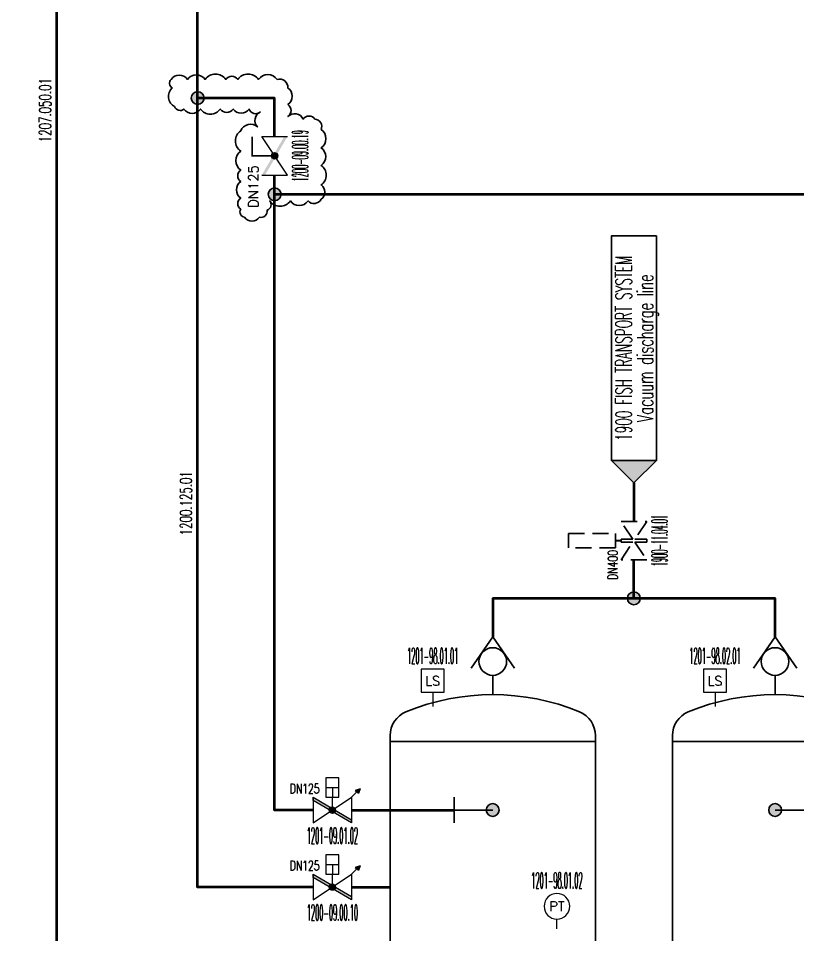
# Model space of a CAD drawing. Extents: x 32 to 589, y 3 to 513.
# Drawn here: x 31.8 to 153.3, y 175.6 to 318.5 of the extents above; entities that cross this region are included whole.
import ezdxf
from ezdxf.enums import TextEntityAlignment as Align

# ---------------------------------------------------------------- set-up
doc = ezdxf.new("R2010")
doc.units = 0
doc.header["$LTSCALE"] = 10
doc.linetypes.add('DASHED', pattern=[0.75, 0.5, -0.25])
doc.linetypes.add('HIDDEN', pattern=[0.375, 0.25, -0.125])
for name, color, linetype in [('000-TX1', 1, 'Continuous'), ('000-TX2', 2, 'Continuous'), ('0CO0', 7, 'Continuous'), ('0CO1', 1, 'Continuous'), ('0TX1', 1, 'Continuous'), ('0TX2', 2, 'Continuous'), ('COMPONENT', 2, 'Continuous'), ('Reference_1', 7, 'Continuous'), ('Reference_2', 1, 'Continuous')]:
    doc.layers.add(name, color=color, linetype=linetype)
for name, color, linetype, lineweight, true_color in [('1200 Vacuum Piping', 152, 'Continuous', 40, 0x3354cc), ('1900 Fish Transport Piping', 153, 'Continuous', 40, 0x5499d9), ('REV-G', 14, 'Continuous', 25, 0xa50000)]:
    doc.layers.add(name, color=color, linetype=linetype, lineweight=lineweight, true_color=true_color)
doc.layers.add('ARMATURE', color=1, linetype='Continuous', lineweight=15)
doc.layers.add('PIPENUM', color=1, linetype='Continuous', lineweight=25)
doc.layers.add('Viewport', color=7, linetype='Continuous', plot=False)
doc.styles.add('MMC-TX2', font='romans.shx')
doc.styles.add('ROMANS', font='romans.shx')

# ---------------------------------------------------------------- blocks, each defined once
blk = doc.blocks.new('TILBAKESLAGSVENTIL2')
for q in [(3.88, 2.69), (3.88, -2.69)]:
    blk.add_line((0, 0), q)
blk.add_circle((3.06, 0), 1.72)
blk = doc.blocks.new('JOINT')
h = blk.add_hatch(color=256)
h.dxf.hatch_style = 1
h.paths.add_polyline_path([(1, 0, 1), (-1, 0, 1)])
at = {"layer": 'Viewport'}
blk.add_circle((0, 0), 1, dxfattribs=at)
blk = doc.blocks.new('Vacuum tank')
for p, q in [((7.5, 0), (11.25, 0)), ((75, 0), (71.25, 0))]:
    blk.add_line(p, q)
blk.add_lwpolyline([(63.27, 20.01, -0.303425), (67.89, 16.92, -0.198763), (67.89, -16.9, -0.303425), (63.27, -19.99), (19.23, -20, -0.303425), (14.61, -16.91, -0.198763), (14.61, 16.91, -0.303425), (19.23, 20)], format="xyb", close=True)
for points in [[(31.25, 7.5), (36.25, 7.5)], [(33.75, 0), (33.75, 7.5)]]:
    blk.add_lwpolyline(points)
at = {"layer": '0CO0'}
for p, q in [((20.36, -20), (20.36, 20)), ((62.14, -19.99), (62.14, 20.01))]:
    blk.add_line(p, q, dxfattribs=at)
at = {"xscale": -1.249999999999999, "yscale": 1.249999999999999, "zscale": 1.25, "rotation": 90}
blk.add_blockref('JOINT', (33.75, 0.01), dxfattribs=at)
at = {"layer": '0CO1', "xscale": -1.568730547249076, "yscale": 1.568730547249076, "zscale": 1.568730547249078, "rotation": 180}
blk.add_blockref('TILBAKESLAGSVENTIL2', (0, 0), dxfattribs=at)
blk = doc.blocks.new('Reference_diagram1')
at = {"layer": 'Reference_2'}
blk.add_hatch(color=256, dxfattribs=at).paths.add_polyline_path([(-3.5, -3.5), (0, 0), (-3.5, 3.5)])
blk.add_lwpolyline([(-38.5, -3.5), (-3.5, -3.5), (-3.5, 3.5), (-38.5, 3.5)], close=True, dxfattribs=at)
blk.add_lwpolyline([(-3.5, 3.5), (-3.5, -3.5), (0, 0), (-3.5, 3.5)], dxfattribs=at)
at = {"layer": 'Reference_1', "style": 'ROMANS'}
for tag, width, p in [('WBS-NAME', 0.55, (-21, 2.85)), ('DESCRIPTION', 0.6, (-21, -0.5))]:
    blk.add_attdef(tag, text='', height=2.5, dxfattribs=dict(at, width=width)).set_placement(p, align=Align.TOP_CENTER)
blk = doc.blocks.new('INTERFACE VALVE 02')
at = {"linetype": 'HIDDEN'}
blk.add_lwpolyline([(0.25, -0.15), (0.25, -1.99), (-0.25, -1.99), (-0.25, -0.15), (-3, -1.99), (-3, 2.01), (-0.25, 0.18), (-0.25, 2.01), (-0.05, 2.01), (-0.05, 2.86), (-1.14, 2.86), (-1.14, 10.21), (1.14, 10.21), (1.14, 2.86), (0.05, 2.86), (0.05, 2.01), (0.25, 2.01), (0.25, 0.18), (3, 2.01), (3, -1.99), (0.25, -0.15)], dxfattribs=at)
at = {"style": 'MMC-TX2', "width": 0.7}
blk.add_attdef('SIZE', text='', height=1.5, dxfattribs=at).set_placement((-1.46, 3.31), align=Align.MIDDLE_RIGHT)
at = {"style": 'MMC-TX2', "width": 0.457143}
blk.add_attdef('ITEMNR.', text='', height=2.5, rotation=360, dxfattribs=at).set_placement((-3.99, -5.23), (4.01, -5.23), align=Align.FIT)
at = {"style": 'MMC-TX2', "flags": 1}
blk.add_attdef('DESCRIPTION.', (-4, -7.96), '', height=1.5, dxfattribs=at)
blk = doc.blocks.new('S003_MMC')
blk.add_line((0, 2.25), (0, 0))
blk.add_lwpolyline([(-1.8, 2.25), (1.8, 2.25), (1.8, 5.85), (-1.8, 5.85)], close=True)
at = {"layer": '000-TX1', "color": 2, "insert": (0, 4), "char_height": 1.44, "attachment_point": 5, "style": 'MMC-TX2'}
blk.add_mtext_dynamic_manual_height_columns('\\pxqc;LS', width=3.4144, gutter_width=12.5, heights=[3.55], dxfattribs=at)
at = {"layer": '000-TX1', "style": 'MMC-TX2', "width": 0.457143}
blk.add_attdef('ITEMNR.', text='', height=2.5, rotation=360, dxfattribs=at).set_placement((-3.69, 6.64), (4.31, 6.64), align=Align.FIT)
at = {"layer": '000-TX1', "style": 'MMC-TX2'}
blk.add_attdef('SIZE', text='', height=1.5, dxfattribs=at).set_placement((-2.56, 1.53), align=Align.MIDDLE_RIGHT)
at = {"layer": '000-TX1', "style": 'MMC-TX2', "flags": 1}
for tag, p in [('PRODUCT_NR', (-2.77, -7.16)), ('DESCRIPTION.', (-2.77, -10.12)), ('TYPE', (-2.77, -13.13)), ('RATING', (-2.77, -16.13)), ('DRILL', (-2.77, -19.13)), ('HOUSING', (-2.77, -22.13)), ('TRIM', (-2.77, -25.13)), ('STEM', (-2.77, -28.13)), ('SEAT', (-2.77, -31.13)), ('CTRL', (-2.77, -34.13)), ('CERT', (-2.77, -37.13)), ('REMARKS', (-2.77, -40.13)), ('REV', (-2.77, -43.13)), ('TAG', (-2.77, -46.13)), ('FONT/SIGN', (-2.77, -49.13))]:
    blk.add_attdef(tag, p, '', height=1.5, dxfattribs=at)
blk = doc.blocks.new('I201_MMC')
blk.add_line((0, 1.68), (0, 3.18))
blk.add_circle((0, 5.18), 2)
at = {"layer": '000-TX1', "style": 'MMC-TX2', "flags": 1}
for tag, p in [('DO', (-2.77, -51.79)), ('DI', (-2.77, -54.79)), ('AO', (-2.56, -57.23)), ('AI', (-2.56, -60.23)), ('BUS', (-2.77, -62.9))]:
    blk.add_attdef(tag, p, '', height=1.5, dxfattribs=at)
at = {"layer": '0TX1', "style": 'MMC-TX2', "width": 0.457143}
blk.add_attdef('ITEMNR.', text='', height=2.5, rotation=360, dxfattribs=at).set_placement((-3.69, 8.24), (4.31, 8.24), align=Align.FIT)
at = {"layer": '0TX1', "style": 'MMC-TX2'}
blk.add_attdef('SIZE', text='', height=1.5, dxfattribs=at).set_placement((-1.84, 3.3), align=Align.MIDDLE_RIGHT)
at = {"layer": '0TX1', "style": 'MMC-TX2', "flags": 1}
for tag, p in [('PRODUCT_NR', (-2.77, -7.16)), ('DESCRIPTION.', (-2.77, -10.12)), ('TYPE', (-2.77, -13.13)), ('RATING', (-2.77, -16.13)), ('DRILL', (-2.77, -19.13)), ('HOUSING', (-2.77, -22.13)), ('TRIM', (-2.77, -25.13)), ('STEM', (-2.77, -28.13)), ('SEAT', (-2.77, -31.13)), ('CTRL', (-2.77, -34.13)), ('CERT', (-2.77, -37.13)), ('REMARKS', (-2.77, -40.13)), ('REV', (-2.77, -43.13)), ('TAG', (-2.77, -46.13)), ('FONT/SIGN', (-2.77, -49.13))]:
    blk.add_attdef(tag, p, '', height=1.5, dxfattribs=at)
at = {"layer": '0TX2', "style": 'MMC-TX2', "flags": 8}
blk.add_attdef('T', text='', height=1.5, dxfattribs=at).set_placement((0, 5.18), align=Align.MIDDLE_CENTER)
blk = doc.blocks.new('Pipe_tag')
at = {"layer": '0CO1', "ltscale": 2}
blk.add_point((6, 0), dxfattribs=at)
at = {"color": 0, "style": 'ROMANS', "width": 0.532808}
blk.add_attdef('PIPE-NO', text='', height=2.2, dxfattribs=at).set_placement((-0.18, 1.08), (11.82, 1.08), align=Align.FIT)
at = {"layer": '000-TX2', "color": 2, "style": 'ROMANS', "flags": 1}
for tag, p in [('REMARKS', (6, 12.18)), ('TO', (5.97, 10.4)), ('FROM', (6.01, 8.78)), ('MATERIAL', (6.34, 6.9)), ('DIAMETER', (6.07, 4.56))]:
    blk.add_attdef(tag, text='', height=1.2, dxfattribs=at).set_placement(p, align=Align.MIDDLE_CENTER)
at = {"layer": '000-TX2', "style": 'ROMANS'}
blk.add_attdef('PIPE_TYPE', text='', height=1.2, dxfattribs=at).set_placement((5.89, -1.18), align=Align.MIDDLE)
blk = doc.blocks.new('BU310PN_F_MMC')
h = blk.add_hatch(color=256)
h.dxf.hatch_style = 1
h.paths.add_polyline_path([(7.31, 3.31), (6.57, 3.06), (6.82, 2.82), (7.06, 2.57)])
blk.add_hatch(color=256).paths.add_polyline_path([(0, 2), (6, -1.5), (6, -2), (0, 1.5)])
h = blk.add_hatch(color=256)
edge = h.paths.add_edge_path()
edge.add_arc((3, -0.01), 0.5, 0, 360)
for p, q in [((2, 3.5), (4, 3.5)), ((3, 3.5), (3, 2)), ((7.31, 3.31), (6.57, 3.06)), ((6.57, 3.06), (6.82, 2.82)), ((7.31, 3.31), (7.06, 2.57)), ((6, 2), (6.82, 2.82)), ((6.82, 2.82), (7.06, 2.57))]:
    blk.add_line(p, q)
for points in [[(2, 2), (4, 2), (4, 5), (2, 5)], [(0, 2), (6, -1.5), (6, -2), (0, 1.5)]]:
    blk.add_lwpolyline(points, close=True)
blk.add_lwpolyline([(0, 2), (0, -2), (6, 2), (6, -2)])
at = {"const_width": 0.2}
blk.add_lwpolyline([(3, 0), (3, 2)], dxfattribs=at)
blk.add_circle((3, -0.01), 0.5)
at = {"layer": '000-TX1', "style": 'MMC-TX2', "width": 0.75}
blk.add_attdef('SIZE', text='', height=1.5, dxfattribs=at).set_placement((1, 3.34), align=Align.MIDDLE_RIGHT)
at = {"layer": '000-TX1', "style": 'MMC-TX2', "width": 0.457143}
blk.add_attdef('ITEMNR.', text='', height=2.5, rotation=360, dxfattribs=at).set_placement((-0.99, -5.24), (7.01, -5.24), align=Align.FIT)
at = {"layer": '000-TX1', "style": 'MMC-TX2', "flags": 1}
for tag, p in [('PRODUCT_NR', (-1, -10.2)), ('DESCRIPTION.', (-1, -13.16)), ('TYPE', (-1, -16.17)), ('RATING', (-1, -19.17)), ('DRILL', (-1, -22.17)), ('HOUSING', (-1, -25.17)), ('TRIM', (-1, -28.17)), ('STEM', (-1, -31.17)), ('SEAT', (-1, -34.17)), ('CTRL', (-1, -37.17)), ('CERT', (-1, -40.17)), ('REMARKS', (-1, -43.17)), ('REV', (-1, -46.17)), ('TAG', (-1, -49.17)), ('FONT/SIGN', (-1, -52.17)), ('DO', (-1, -55.84)), ('DI', (-1, -58.84)), ('AO', (-0.79, -61.28)), ('AI', (-0.79, -64.28)), ('BUS', (-1, -66.95))]:
    blk.add_attdef(tag, p, '', height=1.5, dxfattribs=at)
blk = doc.blocks.new('BU301_MMC')
h = blk.add_hatch(color=256)
edge = h.paths.add_edge_path()
edge.add_arc((3, 0), 0.5, 0, 360)
at = {"const_width": 0.25}
blk.add_lwpolyline([(3, 0), (3, 3.5), (6, 3.5)], dxfattribs=at)
blk.add_lwpolyline([(0, 2), (0, -2), (6, 2), (6, -2)])
blk.add_circle((3, 0), 0.5)
blk.add_solid([(0, 2), (6, -1.5), (0, 1.5), (6, -2)])
at = {"layer": '000-TX1', "style": 'MMC-TX2', "width": 0.9}
blk.add_attdef('SIZE', text='', height=1.5, dxfattribs=at).set_placement((1.54, 3.3), align=Align.MIDDLE_RIGHT)
at = {"layer": '000-TX1', "style": 'MMC-TX2', "width": 0.457143}
blk.add_attdef('ITEMNR.', text='', height=2.5, rotation=360, dxfattribs=at).set_placement((-0.99, -5.24), (7.01, -5.24), align=Align.FIT)
at = {"layer": '000-TX1', "style": 'MMC-TX2', "flags": 1}
for tag, p in [('PRODUCT_NR', (-1, -10.2)), ('DESCRIPTION.', (-1, -13.16)), ('TYPE', (-1, -16.17)), ('RATING', (-1, -19.17)), ('DRILL', (-1, -22.17)), ('HOUSING', (-1, -25.17)), ('TRIM', (-1, -28.17)), ('STEM', (-1, -31.17)), ('SEAT', (-1, -34.17)), ('CTRL', (-1, -37.17)), ('CERT', (-1, -40.17)), ('REV', (-1, -46.17)), ('TAG', (-1, -49.17)), ('FONT/SIGN', (-1, -52.17)), ('DO', (-1, -55.82)), ('DI', (-1, -58.82)), ('AO', (-0.79, -61.26)), ('AI', (-0.79, -64.26)), ('BUS', (-1, -66.94))]:
    blk.add_attdef(tag, p, '', height=1.5, dxfattribs=at)
blk.add_attdef('REMARKS', text='', height=1, dxfattribs=at).set_placement((-1, -43.17), (9.07, -43.17), align=Align.ALIGNED)

msp = doc.modelspace()

# ---------------------------------------------------------------- linework, layer by layer
at = {"layer": '1200 Vacuum Piping'}
msp.add_lwpolyline([(81.76, 122.61), (37.8, 122.61), (37.8, 510.06, 0.414214), (34.8, 513.06), (34.8, 513.06, 0.414214), (31.8, 510.06), (31.8, 510.06)], format="xyb", dxfattribs=at)
for points in [[(77.75, 183.06), (59.75, 183.06), (59.75, 459.06)], [(71.75, 300.06), (71.75, 306.06), (59.75, 306.06)], [(71.75, 291.06), (71.75, 294.06)], [(77.75, 195.06), (71.75, 195.06), (71.75, 291.06), (474.75, 291.06)], [(83.75, 195.06), (99.75, 195.06)], [(83.75, 183.06), (89.75, 183.06)]]:
    msp.add_lwpolyline(points, dxfattribs=at)
at = {"layer": '1900 Fish Transport Piping'}
for points in [[(127.75, 246.06), (127.75, 240.06)], [(127.75, 228.06), (127.75, 234.06)], [(149.75, 222.06), (149.75, 228.06), (105.75, 228.06), (105.75, 222.06)]]:
    msp.add_lwpolyline(points, dxfattribs=at)
at = {"layer": 'REV-G'}
msp.add_lwpolyline([(55.61, 308.97, -0.520567), (58.16, 308.97, -0.520567), (60.92, 308.97, -0.520567), (64.14, 308.97, -0.520567), (66, 308.97, -0.520567), (69.24, 308.97, -0.520567), (72.14, 308.97, -0.520567), (73.82, 307.63, -0.520567), (73.82, 305.06, -0.520567), (73.82, 303.18, -0.520567), (76.2, 302.78, -0.520567), (78.03, 302.78, -0.520567), (79, 301.17, -0.520567), (79, 298.29, -0.520567), (79, 295.57, -0.520567), (79, 292.52, -0.520567), (79, 290.3, -0.520567), (76.96, 290.02, -0.520567), (74.2, 290.02, -0.520567), (70.99, 290.02, -0.520567), (70.61, 288.59, -0.520567), (69.37, 287.47, -0.520567), (67.05, 287.47, -0.520567), (66.46, 288.73, -0.520567), (66.46, 290.46, -0.520567), (66.46, 293.04, -0.520567), (66.46, 294.83, -0.520567), (66.46, 297.79, -0.520567), (66.46, 300.96, -0.520567), (69.08, 301.56, -0.520567), (69.52, 303.89, -0.520567), (67.77, 304.34, -0.520567), (65.29, 304.34, -0.520567), (63.27, 304.34, -0.520567), (60.19, 304.34, -0.520567), (57.62, 304.34, -0.520567), (56.17, 304.73, -0.520567), (55.79, 307.65, -0.520567)], format="xyb", close=True, dxfattribs=at)

# ---------------------------------------------------------------- block references
ref = msp.add_blockref('Reference_diagram1', (127.75, 246.06), dxfattribs=dict(xscale=-1, rotation=90))
ref.add_attrib('WBS-NAME', '1900 FISH TRANSPORT SYSTEM', dxfattribs={"layer": 'Reference_1', "height": 2.5, "rotation": 90, "style": 'ROMANS', "width": 0.55}).set_placement((124.9, 267.06), align=Align.TOP_CENTER)
ref.add_attrib('DESCRIPTION', 'Vacuum discharge line', dxfattribs={"layer": 'Reference_1', "height": 2.5, "rotation": 90, "style": 'ROMANS', "width": 0.6}).set_placement((128.25, 267.06), align=Align.TOP_CENTER)
at = {"layer": '0CO0', "ltscale": 2}
ref = msp.add_blockref('INTERFACE VALVE 02', (127.76, 237.06), dxfattribs=dict(at, rotation=90))
ref.add_attrib('ITEMNR.', '1900-11.04.01', dxfattribs={"layer": '0', "height": 2.5, "rotation": 90, "style": 'MMC-TX2', "width": 0.283544}).set_placement((132.99, 233.07), (132.99, 241.07), align=Align.FIT)
ref.add_attrib('SIZE', 'DN400', dxfattribs={"layer": '0', "height": 1.5, "rotation": 90, "style": 'MMC-TX2', "width": 0.7}).set_placement((124.45, 235.6), align=Align.MIDDLE_RIGHT)
at = {"layer": '1200 Vacuum Piping', "linetype": 'DASHED', "xscale": -1}
msp.add_blockref('JOINT', (59.75, 306.06), dxfattribs=at)
at = {"layer": '1200 Vacuum Piping', "linetype": 'DASHED', "xscale": -1, "rotation": 202.9115629648759}
msp.add_blockref('JOINT', (71.75, 291.06), dxfattribs=at)
at = {"layer": '1900 Fish Transport Piping'}
msp.add_blockref('JOINT', (127.74, 228.06), dxfattribs=at)
at = {"layer": 'ARMATURE'}
ref = msp.add_blockref('BU301_MMC', (71.75, 294.06), dxfattribs=dict(at, rotation=90))
ref.add_attrib('ITEMNR.', '1200-09.00.19', dxfattribs={"layer": '000-TX1', "height": 2.5, "rotation": 90, "style": 'MMC-TX2', "width": 0.277686}).set_placement((76.99, 293.07), (76.99, 301.07), align=Align.FIT)
ref.add_attrib('SIZE', 'DN125', dxfattribs={"layer": '000-TX1', "height": 1.5, "rotation": 90, "style": 'MMC-TX2'}).set_placement((68.45, 295.6), align=Align.MIDDLE_RIGHT)
at = {"layer": 'ARMATURE', "lineweight": 50}
ref = msp.add_blockref('S003_MMC', (96.39, 211.2), dxfattribs=at)
ref.add_attrib('ITEMNR.', '1201-98.01.01', dxfattribs={"layer": '000-TX1', "height": 2.5, "rotation": 360, "style": 'MMC-TX2', "width": 0.283544}).set_placement((92.39, 217.84), (100.39, 217.84), align=Align.FIT)
ref = msp.add_blockref('S003_MMC', (140.39, 211.2), dxfattribs=at)
ref.add_attrib('ITEMNR.', '1201-98.02.01', dxfattribs={"layer": '000-TX1', "height": 2.5, "rotation": 360, "style": 'MMC-TX2', "width": 0.283544}).set_placement((136.39, 217.84), (144.39, 217.84), align=Align.FIT)
at = {"layer": 'ARMATURE'}
ref = msp.add_blockref('BU310PN_F_MMC', (77.75, 195.06), dxfattribs=at)
ref.add_attrib('ITEMNR.', '1201-09.01.02', dxfattribs={"layer": '000-TX1', "height": 2.5, "rotation": 360, "style": 'MMC-TX2', "width": 0.276543}).set_placement((76.76, 189.82), (84.76, 189.82), align=Align.FIT)
ref.add_attrib('SIZE', 'DN125', dxfattribs={"layer": '000-TX1', "height": 1.5, "style": 'MMC-TX2', "width": 0.7}).set_placement((78.75, 198.4), align=Align.MIDDLE_RIGHT)
ref = msp.add_blockref('BU310PN_F_MMC', (77.75, 183.06), dxfattribs=at)
ref.add_attrib('ITEMNR.', '1200-09.00.10', dxfattribs={"layer": '000-TX1', "height": 2.5, "rotation": 360, "style": 'MMC-TX2', "width": 0.276543}).set_placement((76.76, 177.82), (84.76, 177.82), align=Align.FIT)
ref.add_attrib('SIZE', 'DN125', dxfattribs={"layer": '000-TX1', "height": 1.5, "style": 'MMC-TX2', "width": 0.7}).set_placement((78.75, 186.4), align=Align.MIDDLE_RIGHT)
ref = msp.add_blockref('I201_MMC', (115.75, 174.88), dxfattribs=dict(at, xscale=-1))
ref.add_attrib('ITEMNR.', '1201-98.01.02', dxfattribs={"layer": '000-TX1', "height": 2.5, "style": 'MMC-TX2', "width": 0.276543}).set_placement((111.75, 182.85), (119.75, 182.85), align=Align.FIT)
ref.add_attrib('I', 'PT', dxfattribs={"layer": '000-TX1', "color": 2, "height": 1.5, "style": 'ROMANS'}).set_placement((115.75, 180.06), align=Align.MIDDLE_CENTER)
at = {"layer": 'COMPONENT', "yscale": 0.8000000000000005}
for p, xscale, zscale, rotation in [((105.75, 222.06), -0.8000000000000005, 0.8, 90), ((149.75, 222.06), 0.8000000000000005, 0.8000000000000005, 270)]:
    msp.add_blockref('Vacuum tank', p, dxfattribs=dict(at, xscale=xscale, zscale=zscale, rotation=rotation))
at = {"layer": 'PIPENUM'}
ref = msp.add_blockref('Pipe_tag', (37.8, 299.33), dxfattribs=dict(at, xscale=0.8333333333333482, yscale=0.8333333333333482, zscale=0.8333333333333482, rotation=90))
ref.add_attrib('PIPE-NO', '1207.050.01', dxfattribs={"layer": '0', "color": 0, "height": 1.8333, "rotation": 90, "style": 'ROMANS', "width": 0.599758}).set_placement((36.9, 299.18), (36.9, 309.18), align=Align.FIT)
ref = msp.add_blockref('Pipe_tag', (59.75, 238.06), dxfattribs=dict(at, xscale=0.8333333333333482, yscale=0.8333333333333482, zscale=0.8333333333333482, rotation=90))
ref.add_attrib('PIPE-NO', '1200.125.01', dxfattribs={"layer": '0', "color": 0, "height": 1.8333, "rotation": 90, "style": 'ROMANS', "width": 0.599758}).set_placement((58.85, 237.9), (58.85, 247.9), align=Align.FIT)

doc.saveas('drawing.dxf')
